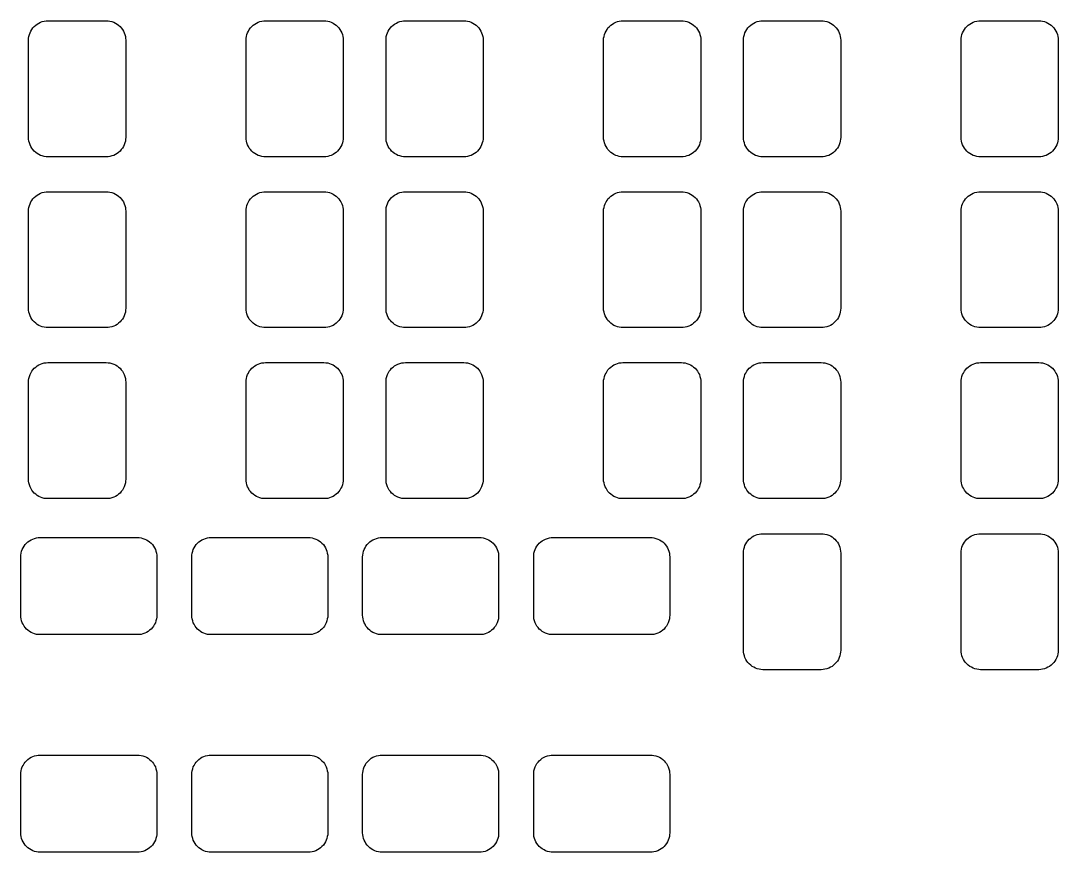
# Model space of a CAD drawing. Extents: x 0 to 58, y -40.2 to 0.4.
# Drawn here: x 40.72 to 54.07, y -12.31 to -1.6 of the extents above; entities that cross this region are included whole.
import ezdxf

# ---------------------------------------------------------------- set-up
doc = ezdxf.new("R2010")
doc.units = 0
doc.layers.get('0').update_dxf_attribs({"linetype": 'CONTINUOUS'})

msp = doc.modelspace()

# ---------------------------------------------------------------- linework, layer by layer
at = {"color": 7}
for points in [[(41.849001, -1.607221), (41.871861, -1.609761), (41.897261, -1.614841), (41.920121, -1.625001), (41.942981, -1.635161), (41.963301, -1.647861), (41.983621, -1.663101), (42.001401, -1.678341), (42.016641, -1.696121), (42.031881, -1.716441), (42.044581, -1.736761), (42.054741, -1.759621), (42.06236, -1.782481), (42.06998, -1.805341), (42.07252, -1.830741), (42.07506, -1.856141), (42.07506, -3.10582), (42.07252, -3.12868), (42.06998, -3.15408), (42.06236, -3.17694), (42.054741, -3.1998), (42.044581, -3.22266), (42.031881, -3.24298), (42.016641, -3.2633), (42.001401, -3.28108), (41.983621, -3.29886), (41.963301, -3.3141), (41.942981, -3.3268), (41.920121, -3.33696), (41.897261, -3.34458), (41.871861, -3.34966), (41.849001, -3.35474), (41.823601, -3.35474), (41.074301, -3.35474), (41.048901, -3.35474), (41.026041, -3.34966), (41.000641, -3.34458), (40.977782, -3.33696), (40.957462, -3.3268), (40.934602, -3.3141), (40.916822, -3.29886), (40.896502, -3.28108), (40.881262, -3.2633), (40.866022, -3.24298), (40.853322, -3.22266), (40.843162, -3.1998), (40.835542, -3.17694), (40.827922, -3.15408), (40.825382, -3.12868), (40.825382, -3.10582), (40.825382, -1.856141), (40.825382, -1.830741), (40.827922, -1.805341), (40.835542, -1.782481), (40.843162, -1.759621), (40.853322, -1.736761), (40.866022, -1.716441), (40.881262, -1.696121), (40.896502, -1.678341), (40.916822, -1.663101), (40.934602, -1.647861), (40.957462, -1.635161), (40.977782, -1.625001), (41.000641, -1.614841), (41.026041, -1.609761), (41.048901, -1.607221), (41.074301, -1.604681), (41.823601, -1.604681)], [(44.648078, -1.607221), (44.673478, -1.609761), (44.696338, -1.614841), (44.719198, -1.625001), (44.742058, -1.635161), (44.762378, -1.647861), (44.782698, -1.663101), (44.800478, -1.678341), (44.818258, -1.696121), (44.830958, -1.716441), (44.843658, -1.736761), (44.856358, -1.759621), (44.863978, -1.782481), (44.869058, -1.805341), (44.874138, -1.830741), (44.874138, -1.856141), (44.874138, -3.10582), (44.874138, -3.12868), (44.869058, -3.15408), (44.863978, -3.17694), (44.856358, -3.1998), (44.843658, -3.22266), (44.830958, -3.24298), (44.818258, -3.2633), (44.800478, -3.28108), (44.782698, -3.29886), (44.762378, -3.3141), (44.742058, -3.3268), (44.719198, -3.33696), (44.696338, -3.34458), (44.673478, -3.34966), (44.648078, -3.35474), (44.625218, -3.35474), (43.873379, -3.35474), (43.850519, -3.35474), (43.825119, -3.34966), (43.802259, -3.34458), (43.779399, -3.33696), (43.756539, -3.3268), (43.736219, -3.3141), (43.715899, -3.29886), (43.698119, -3.28108), (43.680339, -3.2633), (43.665099, -3.24298), (43.654939, -3.22266), (43.642239, -3.1998), (43.634619, -3.17694), (43.629539, -3.15408), (43.624459, -3.12868), (43.624459, -3.10582), (43.624459, -1.856141), (43.624459, -1.830741), (43.629539, -1.805341), (43.634619, -1.782481), (43.642239, -1.759621), (43.654939, -1.736761), (43.665099, -1.716441), (43.680339, -1.696121), (43.698119, -1.678341), (43.715899, -1.663101), (43.736219, -1.647861), (43.756539, -1.635161), (43.779399, -1.625001), (43.802259, -1.614841), (43.825119, -1.609761), (43.850519, -1.607221), (43.873379, -1.604681), (44.625218, -1.604681)], [(46.448936, -1.607221), (46.471796, -1.609761), (46.497196, -1.614841), (46.520056, -1.625001), (46.542916, -1.635161), (46.563236, -1.647861), (46.583556, -1.663101), (46.601336, -1.678341), (46.616576, -1.696121), (46.631816, -1.716441), (46.644516, -1.736761), (46.654676, -1.759621), (46.662296, -1.782481), (46.669916, -1.805341), (46.672456, -1.830741), (46.674996, -1.856141), (46.674996, -3.10582), (46.672456, -3.12868), (46.669916, -3.15408), (46.662296, -3.17694), (46.654676, -3.1998), (46.644516, -3.22266), (46.631816, -3.24298), (46.616576, -3.2633), (46.601336, -3.28108), (46.583556, -3.29886), (46.563236, -3.3141), (46.542916, -3.3268), (46.520056, -3.33696), (46.497196, -3.34458), (46.471796, -3.34966), (46.448936, -3.35474), (46.423536, -3.35474), (45.674237, -3.35474), (45.648837, -3.35474), (45.625977, -3.34966), (45.600577, -3.34458), (45.577717, -3.33696), (45.557397, -3.3268), (45.534537, -3.3141), (45.516757, -3.29886), (45.496437, -3.28108), (45.481197, -3.2633), (45.465957, -3.24298), (45.453257, -3.22266), (45.443097, -3.1998), (45.435477, -3.17694), (45.427857, -3.15408), (45.425317, -3.12868), (45.425317, -3.10582), (45.425317, -1.856141), (45.425317, -1.830741), (45.427857, -1.805341), (45.435477, -1.782481), (45.443097, -1.759621), (45.453257, -1.736761), (45.465957, -1.716441), (45.481197, -1.696121), (45.496437, -1.678341), (45.516757, -1.663101), (45.534537, -1.647861), (45.557397, -1.635161), (45.577717, -1.625001), (45.600577, -1.614841), (45.625977, -1.609761), (45.648837, -1.607221), (45.674237, -1.604681), (46.423536, -1.604681)], [(49.248014, -1.607221), (49.273414, -1.609761), (49.296274, -1.614841), (49.319134, -1.625001), (49.341994, -1.635161), (49.362314, -1.647861), (49.382634, -1.663101), (49.400414, -1.678341), (49.418194, -1.696121), (49.430894, -1.716441), (49.443594, -1.736761), (49.456294, -1.759621), (49.463914, -1.782481), (49.468994, -1.805341), (49.474074, -1.830741), (49.474074, -1.856141), (49.474074, -3.10582), (49.474074, -3.12868), (49.468994, -3.15408), (49.463914, -3.17694), (49.456294, -3.1998), (49.443594, -3.22266), (49.430894, -3.24298), (49.418194, -3.2633), (49.400414, -3.28108), (49.382634, -3.29886), (49.362314, -3.3141), (49.341994, -3.3268), (49.319134, -3.33696), (49.296274, -3.34458), (49.273414, -3.34966), (49.248014, -3.35474), (49.225154, -3.35474), (48.473314, -3.35474), (48.450454, -3.35474), (48.425055, -3.34966), (48.402195, -3.34458), (48.379335, -3.33696), (48.356475, -3.3268), (48.336155, -3.3141), (48.315835, -3.29886), (48.298055, -3.28108), (48.280275, -3.2633), (48.267575, -3.24298), (48.254875, -3.22266), (48.242175, -3.1998), (48.234555, -3.17694), (48.229475, -3.15408), (48.224395, -3.12868), (48.224395, -3.10582), (48.224395, -1.856141), (48.224395, -1.830741), (48.229475, -1.805341), (48.234555, -1.782481), (48.242175, -1.759621), (48.254875, -1.736761), (48.267575, -1.716441), (48.280275, -1.696121), (48.298055, -1.678341), (48.315835, -1.663101), (48.336155, -1.647861), (48.356475, -1.635161), (48.379335, -1.625001), (48.402195, -1.614841), (48.425055, -1.609761), (48.450454, -1.607221), (48.473314, -1.604681), (49.225154, -1.604681)], [(51.048872, -1.607221), (51.071732, -1.609761), (51.097132, -1.614841), (51.119992, -1.625001), (51.142852, -1.635161), (51.163172, -1.647861), (51.183492, -1.663101), (51.201272, -1.678341), (51.216512, -1.696121), (51.231752, -1.716441), (51.244452, -1.736761), (51.254612, -1.759621), (51.262232, -1.782481), (51.269852, -1.805341), (51.272392, -1.830741), (51.274932, -1.856141), (51.274932, -3.10582), (51.272392, -3.12868), (51.269852, -3.15408), (51.262232, -3.17694), (51.254612, -3.1998), (51.244452, -3.22266), (51.231752, -3.24298), (51.216512, -3.2633), (51.201272, -3.28108), (51.183492, -3.29886), (51.163172, -3.3141), (51.142852, -3.3268), (51.119992, -3.33696), (51.097132, -3.34458), (51.071732, -3.34966), (51.048872, -3.35474), (51.023472, -3.35474), (50.274173, -3.35474), (50.248773, -3.35474), (50.225913, -3.34966), (50.200513, -3.34458), (50.177653, -3.33696), (50.157333, -3.3268), (50.134473, -3.3141), (50.116693, -3.29886), (50.096373, -3.28108), (50.081133, -3.2633), (50.065893, -3.24298), (50.053193, -3.22266), (50.043033, -3.1998), (50.035413, -3.17694), (50.027793, -3.15408), (50.025253, -3.12868), (50.025253, -3.10582), (50.025253, -1.856141), (50.025253, -1.830741), (50.027793, -1.805341), (50.035413, -1.782481), (50.043033, -1.759621), (50.053193, -1.736761), (50.065893, -1.716441), (50.081133, -1.696121), (50.096373, -1.678341), (50.116693, -1.663101), (50.134473, -1.647861), (50.157333, -1.635161), (50.177653, -1.625001), (50.200513, -1.614841), (50.225913, -1.609761), (50.248773, -1.607221), (50.274173, -1.604681), (51.023472, -1.604681)], [(53.847949, -1.607221), (53.873349, -1.609761), (53.896209, -1.614841), (53.919069, -1.625001), (53.941929, -1.635161), (53.962249, -1.647861), (53.982569, -1.663101), (54.000349, -1.678341), (54.018129, -1.696121), (54.030829, -1.716441), (54.043529, -1.736761), (54.056229, -1.759621), (54.063849, -1.782481), (54.068929, -1.805341), (54.074009, -1.830741), (54.074009, -1.856141), (54.074009, -3.10582), (54.074009, -3.12868), (54.068929, -3.15408), (54.063849, -3.17694), (54.056229, -3.1998), (54.043529, -3.22266), (54.030829, -3.24298), (54.018129, -3.2633), (54.000349, -3.28108), (53.982569, -3.29886), (53.962249, -3.3141), (53.941929, -3.3268), (53.919069, -3.33696), (53.896209, -3.34458), (53.873349, -3.34966), (53.847949, -3.35474), (53.825089, -3.35474), (53.07325, -3.35474), (53.05039, -3.35474), (53.02499, -3.34966), (53.00213, -3.34458), (52.97927, -3.33696), (52.95641, -3.3268), (52.93609, -3.3141), (52.91577, -3.29886), (52.89799, -3.28108), (52.88021, -3.2633), (52.86751, -3.24298), (52.85481, -3.22266), (52.84211, -3.1998), (52.83449, -3.17694), (52.82941, -3.15408), (52.82433, -3.12868), (52.82433, -3.10582), (52.82433, -1.856141), (52.82433, -1.830741), (52.82941, -1.805341), (52.83449, -1.782481), (52.84211, -1.759621), (52.85481, -1.736761), (52.86751, -1.716441), (52.88021, -1.696121), (52.89799, -1.678341), (52.91577, -1.663101), (52.93609, -1.647861), (52.95641, -1.635161), (52.97927, -1.625001), (53.00213, -1.614841), (53.02499, -1.609761), (53.05039, -1.607221), (53.07325, -1.604681), (53.825089, -1.604681)], [(41.849001, -3.806859), (41.871861, -3.809399), (41.897261, -3.817019), (41.920121, -3.824639), (41.942981, -3.834799), (41.963301, -3.847499), (41.983621, -3.862739), (42.001401, -3.877979), (42.016641, -3.895759), (42.031881, -3.916079), (42.044581, -3.936399), (42.054741, -3.959259), (42.06236, -3.982119), (42.06998, -4.007519), (42.07252, -4.030379), (42.07506, -4.055779), (42.07506, -5.305458), (42.07252, -5.330858), (42.06998, -5.353718), (42.06236, -5.376578), (42.054741, -5.401978), (42.044581, -5.422298), (42.031881, -5.445158), (42.016641, -5.462938), (42.001401, -5.480718), (41.983621, -5.498498), (41.963301, -5.513738), (41.942981, -5.526438), (41.920121, -5.536598), (41.897261, -5.544218), (41.871861, -5.549298), (41.849001, -5.554378), (41.823601, -5.554378), (41.074301, -5.554378), (41.048901, -5.554378), (41.026041, -5.549298), (41.000641, -5.544218), (40.977782, -5.536598), (40.957462, -5.526438), (40.934602, -5.513738), (40.916822, -5.498498), (40.896502, -5.480718), (40.881262, -5.462938), (40.866022, -5.445158), (40.853322, -5.422298), (40.843162, -5.401978), (40.835542, -5.376578), (40.827922, -5.353718), (40.825382, -5.330858), (40.825382, -5.305458), (40.825382, -4.055779), (40.825382, -4.030379), (40.827922, -4.007519), (40.835542, -3.982119), (40.843162, -3.959259), (40.853322, -3.936399), (40.866022, -3.916079), (40.881262, -3.895759), (40.896502, -3.877979), (40.916822, -3.862739), (40.934602, -3.847499), (40.957462, -3.834799), (40.977782, -3.824639), (41.000641, -3.817019), (41.026041, -3.809399), (41.048901, -3.806859), (41.074301, -3.804319), (41.823601, -3.804319)], [(44.648078, -3.806859), (44.673478, -3.809399), (44.696338, -3.817019), (44.719198, -3.824639), (44.742058, -3.834799), (44.762378, -3.847499), (44.782698, -3.862739), (44.800478, -3.877979), (44.818258, -3.895759), (44.830958, -3.916079), (44.843658, -3.936399), (44.856358, -3.959259), (44.863978, -3.982119), (44.869058, -4.007519), (44.874138, -4.030379), (44.874138, -4.055779), (44.874138, -5.305458), (44.874138, -5.330858), (44.869058, -5.353718), (44.863978, -5.376578), (44.856358, -5.401978), (44.843658, -5.422298), (44.830958, -5.445158), (44.818258, -5.462938), (44.800478, -5.480718), (44.782698, -5.498498), (44.762378, -5.513738), (44.742058, -5.526438), (44.719198, -5.536598), (44.696338, -5.544218), (44.673478, -5.549298), (44.648078, -5.554378), (44.625218, -5.554378), (43.873379, -5.554378), (43.850519, -5.554378), (43.825119, -5.549298), (43.802259, -5.544218), (43.779399, -5.536598), (43.756539, -5.526438), (43.736219, -5.513738), (43.715899, -5.498498), (43.698119, -5.480718), (43.680339, -5.462938), (43.665099, -5.445158), (43.654939, -5.422298), (43.642239, -5.401978), (43.634619, -5.376578), (43.629539, -5.353718), (43.624459, -5.330858), (43.624459, -5.305458), (43.624459, -4.055779), (43.624459, -4.030379), (43.629539, -4.007519), (43.634619, -3.982119), (43.642239, -3.959259), (43.654939, -3.936399), (43.665099, -3.916079), (43.680339, -3.895759), (43.698119, -3.877979), (43.715899, -3.862739), (43.736219, -3.847499), (43.756539, -3.834799), (43.779399, -3.824639), (43.802259, -3.817019), (43.825119, -3.809399), (43.850519, -3.806859), (43.873379, -3.804319), (44.625218, -3.804319)], [(46.448936, -3.806859), (46.471796, -3.809399), (46.497196, -3.817019), (46.520056, -3.824639), (46.542916, -3.834799), (46.563236, -3.847499), (46.583556, -3.862739), (46.601336, -3.877979), (46.616576, -3.895759), (46.631816, -3.916079), (46.644516, -3.936399), (46.654676, -3.959259), (46.662296, -3.982119), (46.669916, -4.007519), (46.672456, -4.030379), (46.674996, -4.055779), (46.674996, -5.305458), (46.672456, -5.330858), (46.669916, -5.353718), (46.662296, -5.376578), (46.654676, -5.401978), (46.644516, -5.422298), (46.631816, -5.445158), (46.616576, -5.462938), (46.601336, -5.480718), (46.583556, -5.498498), (46.563236, -5.513738), (46.542916, -5.526438), (46.520056, -5.536598), (46.497196, -5.544218), (46.471796, -5.549298), (46.448936, -5.554378), (46.423536, -5.554378), (45.674237, -5.554378), (45.648837, -5.554378), (45.625977, -5.549298), (45.600577, -5.544218), (45.577717, -5.536598), (45.557397, -5.526438), (45.534537, -5.513738), (45.516757, -5.498498), (45.496437, -5.480718), (45.481197, -5.462938), (45.465957, -5.445158), (45.453257, -5.422298), (45.443097, -5.401978), (45.435477, -5.376578), (45.427857, -5.353718), (45.425317, -5.330858), (45.425317, -5.305458), (45.425317, -4.055779), (45.425317, -4.030379), (45.427857, -4.007519), (45.435477, -3.982119), (45.443097, -3.959259), (45.453257, -3.936399), (45.465957, -3.916079), (45.481197, -3.895759), (45.496437, -3.877979), (45.516757, -3.862739), (45.534537, -3.847499), (45.557397, -3.834799), (45.577717, -3.824639), (45.600577, -3.817019), (45.625977, -3.809399), (45.648837, -3.806859), (45.674237, -3.804319), (46.423536, -3.804319)], [(49.248014, -3.806859), (49.273414, -3.809399), (49.296274, -3.817019), (49.319134, -3.824639), (49.341994, -3.834799), (49.362314, -3.847499), (49.382634, -3.862739), (49.400414, -3.877979), (49.418194, -3.895759), (49.430894, -3.916079), (49.443594, -3.936399), (49.456294, -3.959259), (49.463914, -3.982119), (49.468994, -4.007519), (49.474074, -4.030379), (49.474074, -4.055779), (49.474074, -5.305458), (49.474074, -5.330858), (49.468994, -5.353718), (49.463914, -5.376578), (49.456294, -5.401978), (49.443594, -5.422298), (49.430894, -5.445158), (49.418194, -5.462938), (49.400414, -5.480718), (49.382634, -5.498498), (49.362314, -5.513738), (49.341994, -5.526438), (49.319134, -5.536598), (49.296274, -5.544218), (49.273414, -5.549298), (49.248014, -5.554378), (49.225154, -5.554378), (48.473314, -5.554378), (48.450454, -5.554378), (48.425055, -5.549298), (48.402195, -5.544218), (48.379335, -5.536598), (48.356475, -5.526438), (48.336155, -5.513738), (48.315835, -5.498498), (48.298055, -5.480718), (48.280275, -5.462938), (48.267575, -5.445158), (48.254875, -5.422298), (48.242175, -5.401978), (48.234555, -5.376578), (48.229475, -5.353718), (48.224395, -5.330858), (48.224395, -5.305458), (48.224395, -4.055779), (48.224395, -4.030379), (48.229475, -4.007519), (48.234555, -3.982119), (48.242175, -3.959259), (48.254875, -3.936399), (48.267575, -3.916079), (48.280275, -3.895759), (48.298055, -3.877979), (48.315835, -3.862739), (48.336155, -3.847499), (48.356475, -3.834799), (48.379335, -3.824639), (48.402195, -3.817019), (48.425055, -3.809399), (48.450454, -3.806859), (48.473314, -3.804319), (49.225154, -3.804319)], [(51.048872, -3.806859), (51.071732, -3.809399), (51.097132, -3.817019), (51.119992, -3.824639), (51.142852, -3.834799), (51.163172, -3.847499), (51.183492, -3.862739), (51.201272, -3.877979), (51.216512, -3.895759), (51.231752, -3.916079), (51.244452, -3.936399), (51.254612, -3.959259), (51.262232, -3.982119), (51.269852, -4.007519), (51.272392, -4.030379), (51.274932, -4.055779), (51.274932, -5.305458), (51.272392, -5.330858), (51.269852, -5.353718), (51.262232, -5.376578), (51.254612, -5.401978), (51.244452, -5.422298), (51.231752, -5.445158), (51.216512, -5.462938), (51.201272, -5.480718), (51.183492, -5.498498), (51.163172, -5.513738), (51.142852, -5.526438), (51.119992, -5.536598), (51.097132, -5.544218), (51.071732, -5.549298), (51.048872, -5.554378), (51.023472, -5.554378), (50.274173, -5.554378), (50.248773, -5.554378), (50.225913, -5.549298), (50.200513, -5.544218), (50.177653, -5.536598), (50.157333, -5.526438), (50.134473, -5.513738), (50.116693, -5.498498), (50.096373, -5.480718), (50.081133, -5.462938), (50.065893, -5.445158), (50.053193, -5.422298), (50.043033, -5.401978), (50.035413, -5.376578), (50.027793, -5.353718), (50.025253, -5.330858), (50.025253, -5.305458), (50.025253, -4.055779), (50.025253, -4.030379), (50.027793, -4.007519), (50.035413, -3.982119), (50.043033, -3.959259), (50.053193, -3.936399), (50.065893, -3.916079), (50.081133, -3.895759), (50.096373, -3.877979), (50.116693, -3.862739), (50.134473, -3.847499), (50.157333, -3.834799), (50.177653, -3.824639), (50.200513, -3.817019), (50.225913, -3.809399), (50.248773, -3.806859), (50.274173, -3.804319), (51.023472, -3.804319)], [(53.847949, -3.806859), (53.873349, -3.809399), (53.896209, -3.817019), (53.919069, -3.824639), (53.941929, -3.834799), (53.962249, -3.847499), (53.982569, -3.862739), (54.000349, -3.877979), (54.018129, -3.895759), (54.030829, -3.916079), (54.043529, -3.936399), (54.056229, -3.959259), (54.063849, -3.982119), (54.068929, -4.007519), (54.074009, -4.030379), (54.074009, -4.055779), (54.074009, -5.305458), (54.074009, -5.330858), (54.068929, -5.353718), (54.063849, -5.376578), (54.056229, -5.401978), (54.043529, -5.422298), (54.030829, -5.445158), (54.018129, -5.462938), (54.000349, -5.480718), (53.982569, -5.498498), (53.962249, -5.513738), (53.941929, -5.526438), (53.919069, -5.536598), (53.896209, -5.544218), (53.873349, -5.549298), (53.847949, -5.554378), (53.825089, -5.554378), (53.07325, -5.554378), (53.05039, -5.554378), (53.02499, -5.549298), (53.00213, -5.544218), (52.97927, -5.536598), (52.95641, -5.526438), (52.93609, -5.513738), (52.91577, -5.498498), (52.89799, -5.480718), (52.88021, -5.462938), (52.86751, -5.445158), (52.85481, -5.422298), (52.84211, -5.401978), (52.83449, -5.376578), (52.82941, -5.353718), (52.82433, -5.330858), (52.82433, -5.305458), (52.82433, -4.055779), (52.82433, -4.030379), (52.82941, -4.007519), (52.83449, -3.982119), (52.84211, -3.959259), (52.85481, -3.936399), (52.86751, -3.916079), (52.88021, -3.895759), (52.89799, -3.877979), (52.91577, -3.862739), (52.93609, -3.847499), (52.95641, -3.834799), (52.97927, -3.824639), (53.00213, -3.817019), (53.02499, -3.809399), (53.05039, -3.806859), (53.07325, -3.804319), (53.825089, -3.804319)], [(41.849001, -6.006497), (41.871861, -6.009037), (41.897261, -6.016657), (41.920121, -6.024277), (41.942981, -6.034437), (41.963301, -6.047137), (41.983621, -6.062377), (42.001401, -6.077617), (42.016641, -6.095397), (42.031881, -6.115717), (42.044581, -6.138577), (42.054741, -6.158897), (42.06236, -6.181757), (42.06998, -6.207157), (42.07252, -6.230017), (42.07506, -6.255417), (42.07506, -7.505096), (42.07252, -7.530496), (42.06998, -7.553356), (42.06236, -7.578756), (42.054741, -7.601616), (42.044581, -7.621936), (42.031881, -7.644796), (42.016641, -7.662576), (42.001401, -7.682896), (41.983621, -7.698136), (41.963301, -7.713376), (41.942981, -7.726076), (41.920121, -7.736236), (41.897261, -7.743856), (41.871861, -7.751476), (41.849001, -7.754016), (41.823601, -7.754016), (41.074301, -7.754016), (41.048901, -7.754016), (41.026041, -7.751476), (41.000641, -7.743856), (40.977782, -7.736236), (40.957462, -7.726076), (40.934602, -7.713376), (40.916822, -7.698136), (40.896502, -7.682896), (40.881262, -7.662576), (40.866022, -7.644796), (40.853322, -7.621936), (40.843162, -7.601616), (40.835542, -7.578756), (40.827922, -7.553356), (40.825382, -7.530496), (40.825382, -7.505096), (40.825382, -6.255417), (40.825382, -6.230017), (40.827922, -6.207157), (40.835542, -6.181757), (40.843162, -6.158897), (40.853322, -6.138577), (40.866022, -6.115717), (40.881262, -6.095397), (40.896502, -6.077617), (40.916822, -6.062377), (40.934602, -6.047137), (40.957462, -6.034437), (40.977782, -6.024277), (41.000641, -6.016657), (41.026041, -6.009037), (41.048901, -6.006497), (41.074301, -6.003957), (41.823601, -6.003957)], [(44.648078, -6.006497), (44.673478, -6.009037), (44.696338, -6.016657), (44.719198, -6.024277), (44.742058, -6.034437), (44.762378, -6.047137), (44.782698, -6.062377), (44.800478, -6.077617), (44.818258, -6.095397), (44.830958, -6.115717), (44.843658, -6.138577), (44.856358, -6.158897), (44.863978, -6.181757), (44.869058, -6.207157), (44.874138, -6.230017), (44.874138, -6.255417), (44.874138, -7.505096), (44.874138, -7.530496), (44.869058, -7.553356), (44.863978, -7.578756), (44.856358, -7.601616), (44.843658, -7.621936), (44.830958, -7.644796), (44.818258, -7.662576), (44.800478, -7.682896), (44.782698, -7.698136), (44.762378, -7.713376), (44.742058, -7.726076), (44.719198, -7.736236), (44.696338, -7.743856), (44.673478, -7.751476), (44.648078, -7.754016), (44.625218, -7.754016), (43.873379, -7.754016), (43.850519, -7.754016), (43.825119, -7.751476), (43.802259, -7.743856), (43.779399, -7.736236), (43.756539, -7.726076), (43.736219, -7.713376), (43.715899, -7.698136), (43.698119, -7.682896), (43.680339, -7.662576), (43.665099, -7.644796), (43.654939, -7.621936), (43.642239, -7.601616), (43.634619, -7.578756), (43.629539, -7.553356), (43.624459, -7.530496), (43.624459, -7.505096), (43.624459, -6.255417), (43.624459, -6.230017), (43.629539, -6.207157), (43.634619, -6.181757), (43.642239, -6.158897), (43.654939, -6.138577), (43.665099, -6.115717), (43.680339, -6.095397), (43.698119, -6.077617), (43.715899, -6.062377), (43.736219, -6.047137), (43.756539, -6.034437), (43.779399, -6.024277), (43.802259, -6.016657), (43.825119, -6.009037), (43.850519, -6.006497), (43.873379, -6.003957), (44.625218, -6.003957)], [(46.448936, -6.006497), (46.471796, -6.009037), (46.497196, -6.016657), (46.520056, -6.024277), (46.542916, -6.034437), (46.563236, -6.047137), (46.583556, -6.062377), (46.601336, -6.077617), (46.616576, -6.095397), (46.631816, -6.115717), (46.644516, -6.138577), (46.654676, -6.158897), (46.662296, -6.181757), (46.669916, -6.207157), (46.672456, -6.230017), (46.674996, -6.255417), (46.674996, -7.505096), (46.672456, -7.530496), (46.669916, -7.553356), (46.662296, -7.578756), (46.654676, -7.601616), (46.644516, -7.621936), (46.631816, -7.644796), (46.616576, -7.662576), (46.601336, -7.682896), (46.583556, -7.698136), (46.563236, -7.713376), (46.542916, -7.726076), (46.520056, -7.736236), (46.497196, -7.743856), (46.471796, -7.751476), (46.448936, -7.754016), (46.423536, -7.754016), (45.674237, -7.754016), (45.648837, -7.754016), (45.625977, -7.751476), (45.600577, -7.743856), (45.577717, -7.736236), (45.557397, -7.726076), (45.534537, -7.713376), (45.516757, -7.698136), (45.496437, -7.682896), (45.481197, -7.662576), (45.465957, -7.644796), (45.453257, -7.621936), (45.443097, -7.601616), (45.435477, -7.578756), (45.427857, -7.553356), (45.425317, -7.530496), (45.425317, -7.505096), (45.425317, -6.255417), (45.425317, -6.230017), (45.427857, -6.207157), (45.435477, -6.181757), (45.443097, -6.158897), (45.453257, -6.138577), (45.465957, -6.115717), (45.481197, -6.095397), (45.496437, -6.077617), (45.516757, -6.062377), (45.534537, -6.047137), (45.557397, -6.034437), (45.577717, -6.024277), (45.600577, -6.016657), (45.625977, -6.009037), (45.648837, -6.006497), (45.674237, -6.003957), (46.423536, -6.003957)], [(49.248014, -6.006497), (49.273414, -6.009037), (49.296274, -6.016657), (49.319134, -6.024277), (49.341994, -6.034437), (49.362314, -6.047137), (49.382634, -6.062377), (49.400414, -6.077617), (49.418194, -6.095397), (49.430894, -6.115717), (49.443594, -6.138577), (49.456294, -6.158897), (49.463914, -6.181757), (49.468994, -6.207157), (49.474074, -6.230017), (49.474074, -6.255417), (49.474074, -7.505096), (49.474074, -7.530496), (49.468994, -7.553356), (49.463914, -7.578756), (49.456294, -7.601616), (49.443594, -7.621936), (49.430894, -7.644796), (49.418194, -7.662576), (49.400414, -7.682896), (49.382634, -7.698136), (49.362314, -7.713376), (49.341994, -7.726076), (49.319134, -7.736236), (49.296274, -7.743856), (49.273414, -7.751476), (49.248014, -7.754016), (49.225154, -7.754016), (48.473314, -7.754016), (48.450454, -7.754016), (48.425055, -7.751476), (48.402195, -7.743856), (48.379335, -7.736236), (48.356475, -7.726076), (48.336155, -7.713376), (48.315835, -7.698136), (48.298055, -7.682896), (48.280275, -7.662576), (48.267575, -7.644796), (48.254875, -7.621936), (48.242175, -7.601616), (48.234555, -7.578756), (48.229475, -7.553356), (48.224395, -7.530496), (48.224395, -7.505096), (48.224395, -6.255417), (48.224395, -6.230017), (48.229475, -6.207157), (48.234555, -6.181757), (48.242175, -6.158897), (48.254875, -6.138577), (48.267575, -6.115717), (48.280275, -6.095397), (48.298055, -6.077617), (48.315835, -6.062377), (48.336155, -6.047137), (48.356475, -6.034437), (48.379335, -6.024277), (48.402195, -6.016657), (48.425055, -6.009037), (48.450454, -6.006497), (48.473314, -6.003957), (49.225154, -6.003957)], [(51.048872, -6.006497), (51.071732, -6.009037), (51.097132, -6.016657), (51.119992, -6.024277), (51.142852, -6.034437), (51.163172, -6.047137), (51.183492, -6.062377), (51.201272, -6.077617), (51.216512, -6.095397), (51.231752, -6.115717), (51.244452, -6.138577), (51.254612, -6.158897), (51.262232, -6.181757), (51.269852, -6.207157), (51.272392, -6.230017), (51.274932, -6.255417), (51.274932, -7.505096), (51.272392, -7.530496), (51.269852, -7.553356), (51.262232, -7.578756), (51.254612, -7.601616), (51.244452, -7.621936), (51.231752, -7.644796), (51.216512, -7.662576), (51.201272, -7.682896), (51.183492, -7.698136), (51.163172, -7.713376), (51.142852, -7.726076), (51.119992, -7.736236), (51.097132, -7.743856), (51.071732, -7.751476), (51.048872, -7.754016), (51.023472, -7.754016), (50.274173, -7.754016), (50.248773, -7.754016), (50.225913, -7.751476), (50.200513, -7.743856), (50.177653, -7.736236), (50.157333, -7.726076), (50.134473, -7.713376), (50.116693, -7.698136), (50.096373, -7.682896), (50.081133, -7.662576), (50.065893, -7.644796), (50.053193, -7.621936), (50.043033, -7.601616), (50.035413, -7.578756), (50.027793, -7.553356), (50.025253, -7.530496), (50.025253, -7.505096), (50.025253, -6.255417), (50.025253, -6.230017), (50.027793, -6.207157), (50.035413, -6.181757), (50.043033, -6.158897), (50.053193, -6.138577), (50.065893, -6.115717), (50.081133, -6.095397), (50.096373, -6.077617), (50.116693, -6.062377), (50.134473, -6.047137), (50.157333, -6.034437), (50.177653, -6.024277), (50.200513, -6.016657), (50.225913, -6.009037), (50.248773, -6.006497), (50.274173, -6.003957), (51.023472, -6.003957)], [(53.847949, -6.006497), (53.873349, -6.009037), (53.896209, -6.016657), (53.919069, -6.024277), (53.941929, -6.034437), (53.962249, -6.047137), (53.982569, -6.062377), (54.000349, -6.077617), (54.018129, -6.095397), (54.030829, -6.115717), (54.043529, -6.138577), (54.056229, -6.158897), (54.063849, -6.181757), (54.068929, -6.207157), (54.074009, -6.230017), (54.074009, -6.255417), (54.074009, -7.505096), (54.074009, -7.530496), (54.068929, -7.553356), (54.063849, -7.578756), (54.056229, -7.601616), (54.043529, -7.621936), (54.030829, -7.644796), (54.018129, -7.662576), (54.000349, -7.682896), (53.982569, -7.698136), (53.962249, -7.713376), (53.941929, -7.726076), (53.919069, -7.736236), (53.896209, -7.743856), (53.873349, -7.751476), (53.847949, -7.754016), (53.825089, -7.754016), (53.07325, -7.754016), (53.05039, -7.754016), (53.02499, -7.751476), (53.00213, -7.743856), (52.97927, -7.736236), (52.95641, -7.726076), (52.93609, -7.713376), (52.91577, -7.698136), (52.89799, -7.682896), (52.88021, -7.662576), (52.86751, -7.644796), (52.85481, -7.621936), (52.84211, -7.601616), (52.83449, -7.578756), (52.82941, -7.553356), (52.82433, -7.530496), (52.82433, -7.505096), (52.82433, -6.255417), (52.82433, -6.230017), (52.82941, -6.207157), (52.83449, -6.181757), (52.84211, -6.158897), (52.85481, -6.138577), (52.86751, -6.115717), (52.88021, -6.095397), (52.89799, -6.077617), (52.91577, -6.062377), (52.93609, -6.047137), (52.95641, -6.034437), (52.97927, -6.024277), (53.00213, -6.016657), (53.02499, -6.009037), (53.05039, -6.006497), (53.07325, -6.003957), (53.825089, -6.003957)], [(42.24778, -8.256935), (42.27318, -8.259475), (42.29604, -8.267095), (42.3189, -8.274715), (42.34176, -8.284875), (42.36208, -8.297575), (42.3824, -8.312815), (42.40018, -8.328055), (42.41796, -8.345835), (42.4332, -8.366155), (42.4459, -8.386475), (42.45606, -8.409335), (42.46368, -8.432195), (42.46876, -8.457595), (42.47384, -8.480455), (42.47384, -8.505855), (42.47384, -9.255154), (42.47384, -9.280554), (42.46876, -9.303414), (42.46368, -9.328814), (42.45606, -9.351674), (42.4459, -9.371994), (42.4332, -9.394854), (42.41796, -9.412634), (42.40018, -9.432954), (42.3824, -9.448194), (42.36208, -9.463434), (42.34176, -9.476134), (42.3189, -9.486294), (42.29604, -9.493914), (42.27318, -9.501534), (42.24778, -9.504074), (42.22492, -9.504074), (40.975242, -9.504074), (40.949842, -9.504074), (40.924442, -9.501534), (40.901582, -9.493914), (40.878722, -9.486294), (40.855862, -9.476134), (40.835542, -9.463434), (40.815222, -9.448194), (40.797442, -9.432954), (40.782202, -9.412634), (40.766962, -9.394854), (40.754262, -9.371994), (40.744102, -9.351674), (40.733942, -9.328814), (40.728862, -9.303414), (40.726322, -9.280554), (40.723782, -9.255154), (40.723782, -8.505855), (40.726322, -8.480455), (40.728862, -8.457595), (40.733942, -8.432195), (40.744102, -8.409335), (40.754262, -8.386475), (40.766962, -8.366155), (40.782202, -8.345835), (40.797442, -8.328055), (40.815222, -8.312815), (40.835542, -8.297575), (40.855862, -8.284875), (40.878722, -8.274715), (40.901582, -8.267095), (40.924442, -8.259475), (40.949842, -8.256935), (40.975242, -8.254395), (42.22492, -8.254395)], [(44.449958, -8.256935), (44.472818, -8.259475), (44.495678, -8.267095), (44.521078, -8.274715), (44.541398, -8.284875), (44.564258, -8.297575), (44.582038, -8.312815), (44.599818, -8.328055), (44.617598, -8.345835), (44.632838, -8.366155), (44.645538, -8.386475), (44.655698, -8.409335), (44.663318, -8.432195), (44.668398, -8.457595), (44.673478, -8.480455), (44.673478, -8.505855), (44.673478, -9.255154), (44.673478, -9.280554), (44.668398, -9.303414), (44.663318, -9.328814), (44.655698, -9.351674), (44.645538, -9.371994), (44.632838, -9.394854), (44.617598, -9.412634), (44.599818, -9.432954), (44.582038, -9.448194), (44.564258, -9.463434), (44.541398, -9.476134), (44.521078, -9.486294), (44.495678, -9.493914), (44.472818, -9.501534), (44.449958, -9.504074), (44.424558, -9.504074), (43.174879, -9.504074), (43.149479, -9.504074), (43.126619, -9.501534), (43.10122, -9.493914), (43.07836, -9.486294), (43.0555, -9.476134), (43.03518, -9.463434), (43.01486, -9.448194), (42.99708, -9.432954), (42.98184, -9.412634), (42.9666, -9.394854), (42.9539, -9.371994), (42.94374, -9.351674), (42.93612, -9.328814), (42.9285, -9.303414), (42.92596, -9.280554), (42.92342, -9.255154), (42.92342, -8.505855), (42.92596, -8.480455), (42.9285, -8.457595), (42.93612, -8.432195), (42.94374, -8.409335), (42.9539, -8.386475), (42.9666, -8.366155), (42.98184, -8.345835), (42.99708, -8.328055), (43.01486, -8.312815), (43.03518, -8.297575), (43.0555, -8.284875), (43.07836, -8.274715), (43.10122, -8.267095), (43.126619, -8.259475), (43.149479, -8.256935), (43.174879, -8.254395), (44.424558, -8.254395)], [(46.649596, -8.256935), (46.672456, -8.259475), (46.697856, -8.267095), (46.720716, -8.274715), (46.741036, -8.284875), (46.763896, -8.297575), (46.781676, -8.312815), (46.801996, -8.328055), (46.817236, -8.345835), (46.832476, -8.366155), (46.845176, -8.386475), (46.855336, -8.409335), (46.862956, -8.432195), (46.870576, -8.457595), (46.873116, -8.480455), (46.873116, -8.505855), (46.873116, -9.255154), (46.873116, -9.280554), (46.870576, -9.303414), (46.862956, -9.328814), (46.855336, -9.351674), (46.845176, -9.371994), (46.832476, -9.394854), (46.817236, -9.412634), (46.801996, -9.432954), (46.781676, -9.448194), (46.763896, -9.463434), (46.741036, -9.476134), (46.720716, -9.486294), (46.697856, -9.493914), (46.672456, -9.501534), (46.649596, -9.504074), (46.624196, -9.504074), (45.374517, -9.504074), (45.349117, -9.504074), (45.326257, -9.501534), (45.300857, -9.493914), (45.277997, -9.486294), (45.255137, -9.476134), (45.234818, -9.463434), (45.214498, -9.448194), (45.196718, -9.432954), (45.181478, -9.412634), (45.166238, -9.394854), (45.153538, -9.371994), (45.143378, -9.351674), (45.135758, -9.328814), (45.128138, -9.303414), (45.125598, -9.280554), (45.123058, -9.255154), (45.123058, -8.505855), (45.125598, -8.480455), (45.128138, -8.457595), (45.135758, -8.432195), (45.143378, -8.409335), (45.153538, -8.386475), (45.166238, -8.366155), (45.181478, -8.345835), (45.196718, -8.328055), (45.214498, -8.312815), (45.234818, -8.297575), (45.255137, -8.284875), (45.277997, -8.274715), (45.300857, -8.267095), (45.326257, -8.259475), (45.349117, -8.256935), (45.374517, -8.254395), (46.624196, -8.254395)], [(48.849234, -8.256935), (48.872094, -8.259475), (48.897494, -8.267095), (48.920354, -8.274715), (48.943214, -8.284875), (48.963534, -8.297575), (48.983854, -8.312815), (49.001634, -8.328055), (49.016874, -8.345835), (49.032114, -8.366155), (49.044814, -8.386475), (49.054974, -8.409335), (49.062594, -8.432195), (49.070214, -8.457595), (49.072754, -8.480455), (49.075294, -8.505855), (49.075294, -9.255154), (49.072754, -9.280554), (49.070214, -9.303414), (49.062594, -9.328814), (49.054974, -9.351674), (49.044814, -9.371994), (49.032114, -9.394854), (49.016874, -9.412634), (49.001634, -9.432954), (48.983854, -9.448194), (48.963534, -9.463434), (48.943214, -9.476134), (48.920354, -9.486294), (48.897494, -9.493914), (48.872094, -9.501534), (48.849234, -9.504074), (48.823834, -9.504074), (47.574155, -9.504074), (47.548755, -9.504074), (47.525895, -9.501534), (47.500495, -9.493914), (47.477635, -9.486294), (47.457315, -9.476134), (47.434455, -9.463434), (47.416675, -9.448194), (47.396355, -9.432954), (47.381115, -9.412634), (47.365876, -9.394854), (47.353176, -9.371994), (47.343016, -9.351674), (47.335396, -9.328814), (47.327776, -9.303414), (47.325236, -9.280554), (47.325236, -9.255154), (47.325236, -8.505855), (47.325236, -8.480455), (47.327776, -8.457595), (47.335396, -8.432195), (47.343016, -8.409335), (47.353176, -8.386475), (47.365876, -8.366155), (47.381115, -8.345835), (47.396355, -8.328055), (47.416675, -8.312815), (47.434455, -8.297575), (47.457315, -8.284875), (47.477635, -8.274715), (47.500495, -8.267095), (47.525895, -8.259475), (47.548755, -8.256935), (47.574155, -8.254395), (48.823834, -8.254395)], [(51.048872, -8.206135), (51.071732, -8.211215), (51.097132, -8.216295), (51.119992, -8.223915), (51.142852, -8.234075), (51.163172, -8.246775), (51.183492, -8.262015), (51.201272, -8.277255), (51.216512, -8.297575), (51.231752, -8.315355), (51.244452, -8.338215), (51.254612, -8.358535), (51.262232, -8.381395), (51.269852, -8.406795), (51.272392, -8.429655), (51.274932, -8.455055), (51.274932, -9.704734), (51.272392, -9.730134), (51.269852, -9.752994), (51.262232, -9.778394), (51.254612, -9.801254), (51.244452, -9.824114), (51.231752, -9.844434), (51.216512, -9.864754), (51.201272, -9.882534), (51.183492, -9.897774), (51.163172, -9.913014), (51.142852, -9.925714), (51.119992, -9.935874), (51.097132, -9.943494), (51.071732, -9.951114), (51.048872, -9.953654), (51.023472, -9.956194), (50.274173, -9.956194), (50.248773, -9.953654), (50.225913, -9.951114), (50.200513, -9.943494), (50.177653, -9.935874), (50.157333, -9.925714), (50.134473, -9.913014), (50.116693, -9.897774), (50.096373, -9.882534), (50.081133, -9.864754), (50.065893, -9.844434), (50.053193, -9.824114), (50.043033, -9.801254), (50.035413, -9.778394), (50.027793, -9.752994), (50.025253, -9.730134), (50.025253, -9.704734), (50.025253, -8.455055), (50.025253, -8.429655), (50.027793, -8.406795), (50.035413, -8.381395), (50.043033, -8.358535), (50.053193, -8.338215), (50.065893, -8.315355), (50.081133, -8.297575), (50.096373, -8.277255), (50.116693, -8.262015), (50.134473, -8.246775), (50.157333, -8.234075), (50.177653, -8.223915), (50.200513, -8.216295), (50.225913, -8.211215), (50.248773, -8.206135), (50.274173, -8.206135), (51.023472, -8.206135)], [(53.847949, -8.206135), (53.873349, -8.211215), (53.896209, -8.216295), (53.919069, -8.223915), (53.941929, -8.234075), (53.962249, -8.246775), (53.982569, -8.262015), (54.000349, -8.277255), (54.018129, -8.297575), (54.030829, -8.315355), (54.043529, -8.338215), (54.056229, -8.358535), (54.063849, -8.381395), (54.068929, -8.406795), (54.074009, -8.429655), (54.074009, -8.455055), (54.074009, -9.704734), (54.074009, -9.730134), (54.068929, -9.752994), (54.063849, -9.778394), (54.056229, -9.801254), (54.043529, -9.824114), (54.030829, -9.844434), (54.018129, -9.864754), (54.000349, -9.882534), (53.982569, -9.897774), (53.962249, -9.913014), (53.941929, -9.925714), (53.919069, -9.935874), (53.896209, -9.943494), (53.873349, -9.951114), (53.847949, -9.953654), (53.825089, -9.956194), (53.07325, -9.956194), (53.05039, -9.953654), (53.02499, -9.951114), (53.00213, -9.943494), (52.97927, -9.935874), (52.95641, -9.925714), (52.93609, -9.913014), (52.91577, -9.897774), (52.89799, -9.882534), (52.88021, -9.864754), (52.86751, -9.844434), (52.85481, -9.824114), (52.84211, -9.801254), (52.83449, -9.778394), (52.82941, -9.752994), (52.82433, -9.730134), (52.82433, -9.704734), (52.82433, -8.455055), (52.82433, -8.429655), (52.82941, -8.406795), (52.83449, -8.381395), (52.84211, -8.358535), (52.85481, -8.338215), (52.86751, -8.315355), (52.88021, -8.297575), (52.89799, -8.277255), (52.91577, -8.262015), (52.93609, -8.246775), (52.95641, -8.234075), (52.97927, -8.223915), (53.00213, -8.216295), (53.02499, -8.211215), (53.05039, -8.206135), (53.07325, -8.206135), (53.825089, -8.206135)], [(42.24778, -11.056013), (42.27318, -11.061093), (42.29604, -11.066173), (42.3189, -11.073793), (42.34176, -11.083952), (42.36208, -11.096652), (42.3824, -11.111892), (42.40018, -11.127132), (42.41796, -11.147452), (42.4332, -11.165232), (42.4459, -11.188092), (42.45606, -11.208412), (42.46368, -11.233812), (42.46876, -11.256672), (42.47384, -11.279532), (42.47384, -11.304932), (42.47384, -12.054232), (42.47384, -12.079632), (42.46876, -12.105032), (42.46368, -12.127892), (42.45606, -12.150751), (42.4459, -12.173611), (42.4332, -12.193931), (42.41796, -12.214251), (42.40018, -12.232031), (42.3824, -12.247271), (42.36208, -12.262511), (42.34176, -12.275211), (42.3189, -12.285371), (42.29604, -12.295531), (42.27318, -12.300611), (42.24778, -12.303151), (42.22492, -12.305691), (40.975242, -12.305691), (40.949842, -12.303151), (40.924442, -12.300611), (40.901582, -12.295531), (40.878722, -12.285371), (40.855862, -12.275211), (40.835542, -12.262511), (40.815222, -12.247271), (40.797442, -12.232031), (40.782202, -12.214251), (40.766962, -12.193931), (40.754262, -12.173611), (40.744102, -12.150751), (40.733942, -12.127892), (40.728862, -12.105032), (40.726322, -12.079632), (40.723782, -12.054232), (40.723782, -11.304932), (40.726322, -11.279532), (40.728862, -11.256672), (40.733942, -11.233812), (40.744102, -11.208412), (40.754262, -11.188092), (40.766962, -11.165232), (40.782202, -11.147452), (40.797442, -11.127132), (40.815222, -11.111892), (40.835542, -11.096652), (40.855862, -11.083952), (40.878722, -11.073793), (40.901582, -11.066173), (40.924442, -11.061093), (40.949842, -11.056013), (40.975242, -11.056013), (42.22492, -11.056013)], [(44.449958, -11.056013), (44.472818, -11.061093), (44.495678, -11.066173), (44.521078, -11.073793), (44.541398, -11.083952), (44.564258, -11.096652), (44.582038, -11.111892), (44.599818, -11.127132), (44.617598, -11.147452), (44.632838, -11.165232), (44.645538, -11.188092), (44.655698, -11.208412), (44.663318, -11.233812), (44.668398, -11.256672), (44.673478, -11.279532), (44.673478, -11.304932), (44.673478, -12.054232), (44.673478, -12.079632), (44.668398, -12.105032), (44.663318, -12.127892), (44.655698, -12.150751), (44.645538, -12.173611), (44.632838, -12.193931), (44.617598, -12.214251), (44.599818, -12.232031), (44.582038, -12.247271), (44.564258, -12.262511), (44.541398, -12.275211), (44.521078, -12.285371), (44.495678, -12.295531), (44.472818, -12.300611), (44.449958, -12.303151), (44.424558, -12.305691), (43.174879, -12.305691), (43.149479, -12.303151), (43.126619, -12.300611), (43.10122, -12.295531), (43.07836, -12.285371), (43.0555, -12.275211), (43.03518, -12.262511), (43.01486, -12.247271), (42.99708, -12.232031), (42.98184, -12.214251), (42.9666, -12.193931), (42.9539, -12.173611), (42.94374, -12.150751), (42.93612, -12.127892), (42.9285, -12.105032), (42.92596, -12.079632), (42.92342, -12.054232), (42.92342, -11.304932), (42.92596, -11.279532), (42.9285, -11.256672), (42.93612, -11.233812), (42.94374, -11.208412), (42.9539, -11.188092), (42.9666, -11.165232), (42.98184, -11.147452), (42.99708, -11.127132), (43.01486, -11.111892), (43.03518, -11.096652), (43.0555, -11.083952), (43.07836, -11.073793), (43.10122, -11.066173), (43.126619, -11.061093), (43.149479, -11.056013), (43.174879, -11.056013), (44.424558, -11.056013)], [(46.649596, -11.056013), (46.672456, -11.061093), (46.697856, -11.066173), (46.720716, -11.073793), (46.741036, -11.083952), (46.763896, -11.096652), (46.781676, -11.111892), (46.801996, -11.127132), (46.817236, -11.147452), (46.832476, -11.165232), (46.845176, -11.188092), (46.855336, -11.208412), (46.862956, -11.233812), (46.870576, -11.256672), (46.873116, -11.279532), (46.873116, -11.304932), (46.873116, -12.054232), (46.873116, -12.079632), (46.870576, -12.105032), (46.862956, -12.127892), (46.855336, -12.150751), (46.845176, -12.173611), (46.832476, -12.193931), (46.817236, -12.214251), (46.801996, -12.232031), (46.781676, -12.247271), (46.763896, -12.262511), (46.741036, -12.275211), (46.720716, -12.285371), (46.697856, -12.295531), (46.672456, -12.300611), (46.649596, -12.303151), (46.624196, -12.305691), (45.374517, -12.305691), (45.349117, -12.303151), (45.326257, -12.300611), (45.300857, -12.295531), (45.277997, -12.285371), (45.255137, -12.275211), (45.234818, -12.262511), (45.214498, -12.247271), (45.196718, -12.232031), (45.181478, -12.214251), (45.166238, -12.193931), (45.153538, -12.173611), (45.143378, -12.150751), (45.135758, -12.127892), (45.128138, -12.105032), (45.125598, -12.079632), (45.123058, -12.054232), (45.123058, -11.304932), (45.125598, -11.279532), (45.128138, -11.256672), (45.135758, -11.233812), (45.143378, -11.208412), (45.153538, -11.188092), (45.166238, -11.165232), (45.181478, -11.147452), (45.196718, -11.127132), (45.214498, -11.111892), (45.234818, -11.096652), (45.255137, -11.083952), (45.277997, -11.073793), (45.300857, -11.066173), (45.326257, -11.061093), (45.349117, -11.056013), (45.374517, -11.056013), (46.624196, -11.056013)], [(48.849234, -11.056013), (48.872094, -11.061093), (48.897494, -11.066173), (48.920354, -11.073793), (48.943214, -11.083952), (48.963534, -11.096652), (48.983854, -11.111892), (49.001634, -11.127132), (49.016874, -11.147452), (49.032114, -11.165232), (49.044814, -11.188092), (49.054974, -11.208412), (49.062594, -11.233812), (49.070214, -11.256672), (49.072754, -11.279532), (49.075294, -11.304932), (49.075294, -12.054232), (49.072754, -12.079632), (49.070214, -12.105032), (49.062594, -12.127892), (49.054974, -12.150751), (49.044814, -12.173611), (49.032114, -12.193931), (49.016874, -12.214251), (49.001634, -12.232031), (48.983854, -12.247271), (48.963534, -12.262511), (48.943214, -12.275211), (48.920354, -12.285371), (48.897494, -12.295531), (48.872094, -12.300611), (48.849234, -12.303151), (48.823834, -12.305691), (47.574155, -12.305691), (47.548755, -12.303151), (47.525895, -12.300611), (47.500495, -12.295531), (47.477635, -12.285371), (47.457315, -12.275211), (47.434455, -12.262511), (47.416675, -12.247271), (47.396355, -12.232031), (47.381115, -12.214251), (47.365876, -12.193931), (47.353176, -12.173611), (47.343016, -12.150751), (47.335396, -12.127892), (47.327776, -12.105032), (47.325236, -12.079632), (47.325236, -12.054232), (47.325236, -11.304932), (47.325236, -11.279532), (47.327776, -11.256672), (47.335396, -11.233812), (47.343016, -11.208412), (47.353176, -11.188092), (47.365876, -11.165232), (47.381115, -11.147452), (47.396355, -11.127132), (47.416675, -11.111892), (47.434455, -11.096652), (47.457315, -11.083952), (47.477635, -11.073793), (47.500495, -11.066173), (47.525895, -11.061093), (47.548755, -11.056013), (47.574155, -11.056013), (48.823834, -11.056013)]]:
    msp.add_lwpolyline(points, close=True, dxfattribs=at)

doc.saveas('drawing.dxf')
